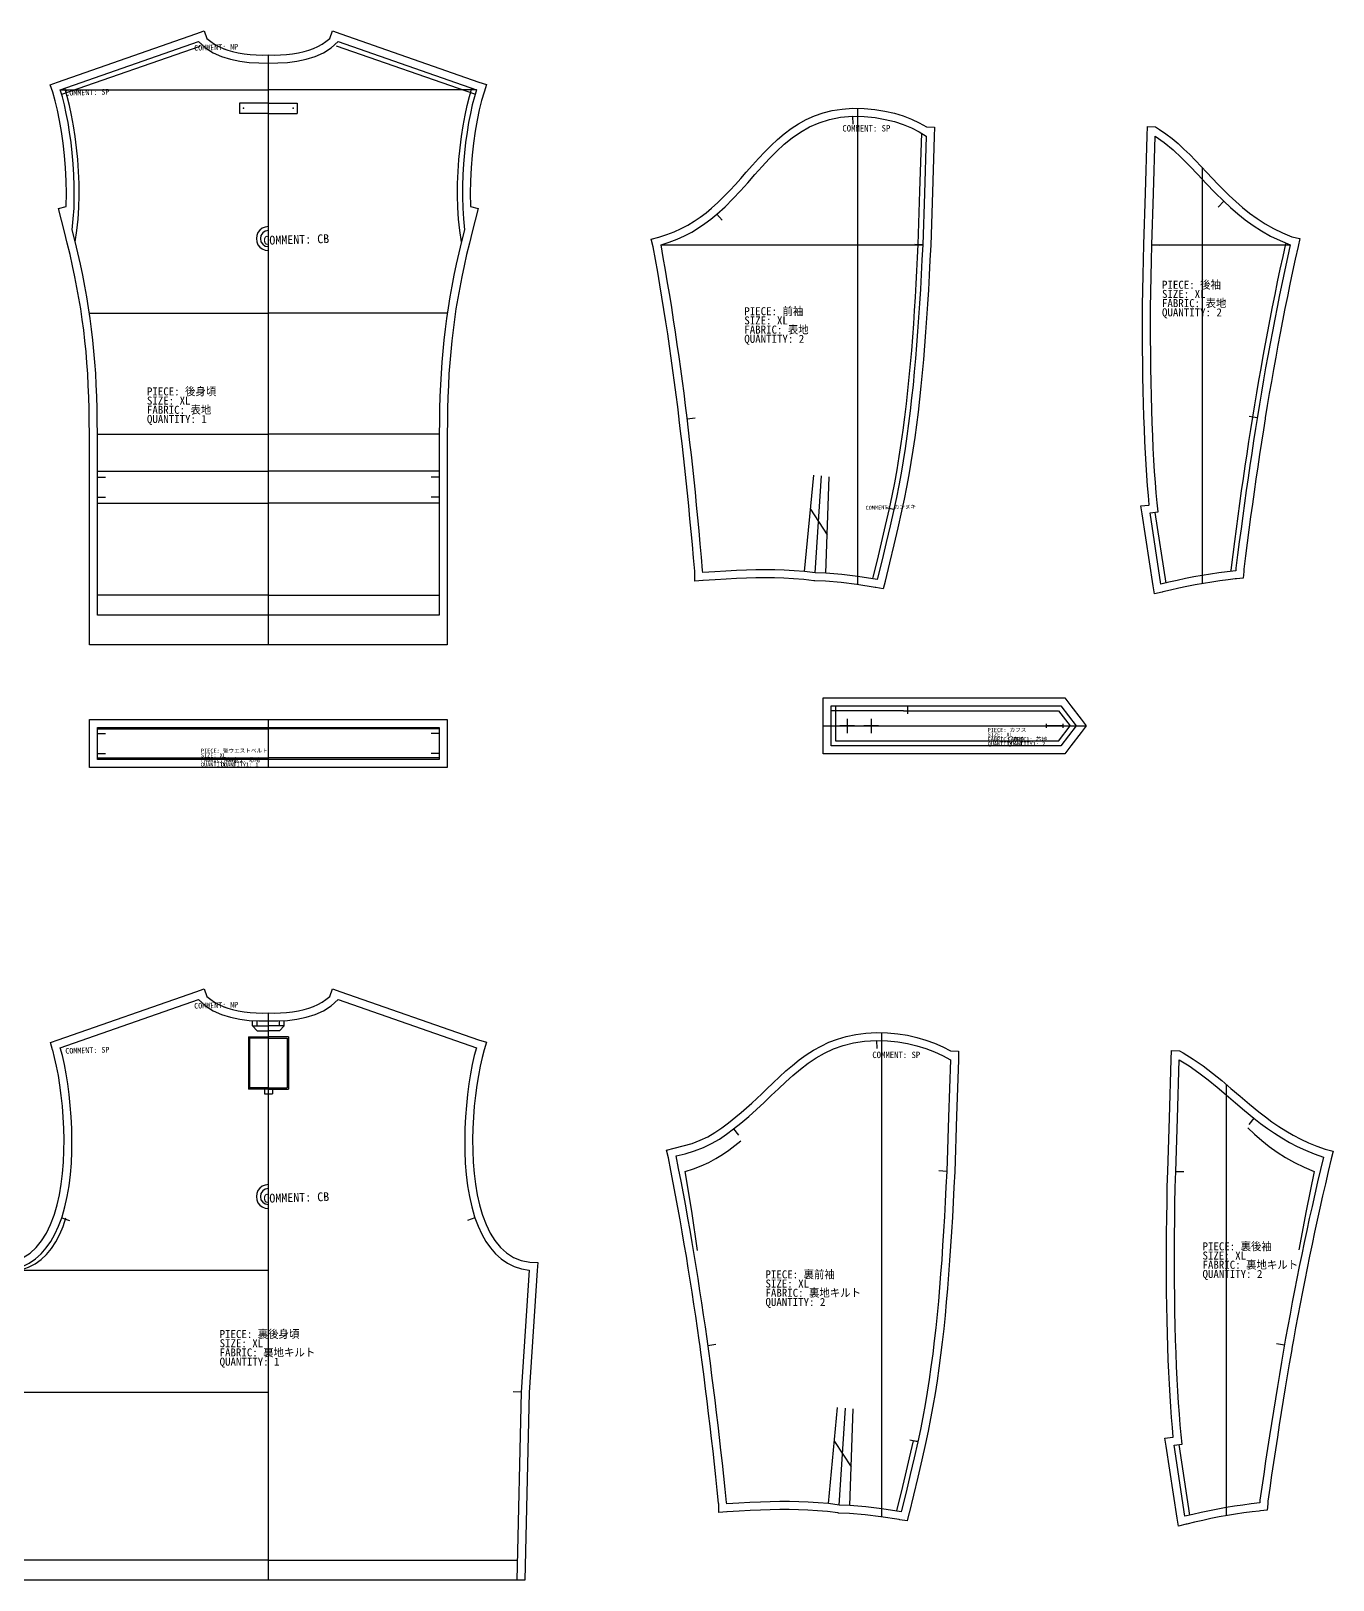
# Model space of a CAD drawing. Header units: metres. Extents: x 0 to 3078, y 20 to 2413.
# Drawn here: x 1451 to 3078, y 65 to 2000 of the extents above; entities that cross this region are included whole.
import ezdxf

# ---------------------------------------------------------------- set-up
doc = ezdxf.new("R2010")
doc.units = ezdxf.units.M

# ---------------------------------------------------------------- blocks, each defined once
blk = doc.blocks.new('P0004_06')
at = {"layer": '1'}
for p, q in [((14.7139, 688.0005), (187.5098, 748.2339)), ((272.7388, 0), (272.7388, 737.0015)), ((530.7642, 688.0005), (357.9683, 748.2339)), ((12.7388, 693.666), (272.7388, 693.666)), ((532.7388, 693.666), (272.7388, 693.666)), ((236.7393, 677), (236.7393, 664)), ((272.7393, 677), (236.7393, 677)), ((272.7393, 664), (236.7393, 664)), ((272.7393, 677), (308.7393, 677)), ((272.7393, 664), (308.7393, 664)), ((308.7393, 677), (308.7393, 664)), ((49.1855, 414.5669), (272.7388, 414.5669)), ((496.292, 414.5669), (272.7388, 414.5669)), ((59.1265, 263.4673), (272.7388, 263.4673)), ((486.3516, 263.4673), (272.7388, 263.4673)), ((59.1265, 216.9609), (272.7388, 216.9609)), ((486.3516, 216.9609), (272.7388, 216.9609)), ((59.1265, 209.4609), (69.1265, 209.4609)), ((486.3516, 209.4609), (476.3516, 209.4609)), ((59.1265, 184.4609), (69.1265, 184.4609)), ((59.1265, 176.9609), (272.7388, 176.9609)), ((486.3516, 176.9609), (272.7388, 176.9609)), ((486.3516, 184.4609), (476.3516, 184.4609)), ((272.7383, 62), (59.1265, 62.0029)), ((272.7393, 62), (486.3516, 62.0029))]:
    blk.add_line(p, q, dxfattribs=at)
for points in [[(272.7388, 0), (59.1265, 0.0029), (49.1265, 0.0029), (49.1265, 37.0029), (49.1265, 184.4609), (49.1265, 209.4609), (49.1265, 263.4673), (49.0459, 279.3408), (48.8013, 294.7295), (48.3862, 309.6841), (47.7954, 324.2549), (47.0234, 338.4927), (46.0649, 352.4473), (44.9136, 366.1699), (43.564, 379.7109), (42.0107, 393.1201), (40.248, 406.4487), (38.2705, 419.7471), (36.0723, 433.0654), (33.6484, 446.4541), (30.9922, 459.9639), (28.0986, 473.6455), (24.9624, 487.5483), (21.5776, 501.7241), (17.9385, 516.2227), (14.2085, 530.7515), (10.4785, 545.2803), (19.9971, 547.7241), (20.022, 548.3213), (20.3574, 563.77), (20.1143, 579.8657), (19.3242, 595.8438), (18.0449, 611.5376), (16.3335, 626.7803), (14.2466, 641.4038), (11.8418, 655.2422), (9.1763, 668.1279), (6.3071, 679.894), (3.2915, 690.3735), (0, 699.8154), (9.4473, 703.1084), (182.2432, 763.3423), (192.7588, 767.0078), (196.0503, 757.5649), (200.708, 753.7202), (205.6699, 750.3726), (210.9023, 747.4888), (216.3711, 745.0342), (222.0435, 742.9746), (227.8857, 741.2764), (235.1377, 739.6548), (242.5361, 738.4619), (250.0376, 737.6494), (257.6001, 737.1675), (265.1816, 736.9678), (272.7388, 737.0015), (280.2959, 736.9678), (287.8774, 737.1675), (295.4399, 737.6494), (302.9414, 738.4619), (310.3398, 739.6548), (317.5918, 741.2764), (323.4341, 742.9746), (329.1064, 745.0342), (334.5757, 747.4888), (339.8076, 750.3726), (344.7695, 753.7202), (349.4272, 757.5649), (352.7188, 767.0078), (363.2344, 763.3423), (535.749, 703.207), (545.2856, 700.1982), (542.2754, 690.6572), (539.248, 680.1855), (536.3662, 668.415), (533.688, 655.5146), (531.2705, 641.6528), (529.1724, 626.9976), (527.4502, 611.7178), (526.1621, 595.9824), (525.3662, 579.959), (525.1196, 563.8169), (525.4556, 548.3198), (525.4805, 547.7241), (534.999, 545.2808), (531.269, 530.752), (527.5391, 516.2227), (523.8999, 501.7241), (520.5151, 487.5483), (517.3789, 473.6455), (514.4858, 459.9639), (511.8296, 446.4541), (509.4053, 433.0654), (507.2075, 419.7471), (505.23, 406.4487), (503.4673, 393.1201), (501.9141, 379.7109), (500.5645, 366.1699), (499.4131, 352.4473), (498.4546, 338.4927), (497.6826, 324.2549), (497.0918, 309.6841), (496.6768, 294.7295), (496.4321, 279.3408), (496.3516, 263.4673), (496.3516, 209.4609), (496.3516, 184.4609), (496.3516, 37.0029), (496.3516, 0.0029), (486.3516, 0.0029), (272.7388, 0)], [(272.7388, 37), (59.1265, 37.0029), (59.1265, 184.4609), (59.1265, 209.4609), (59.1265, 263.4673), (59.0454, 279.4971), (58.7979, 295.0371), (58.3784, 310.1387), (57.7817, 324.853), (57.0015, 339.231), (56.0327, 353.3228), (54.8696, 367.1807), (53.5059, 380.8545), (51.937, 394.396), (50.1563, 407.856), (48.1587, 421.2847), (45.9385, 434.7339), (43.4902, 448.2544), (40.8076, 461.8975), (37.8853, 475.7134), (34.7178, 489.7529), (31.2993, 504.0684), (27.6245, 518.7095), (29.0288, 532.1128), (29.9131, 545.7871), (30.312, 559.6289), (30.2607, 573.5361), (29.7949, 587.4067), (28.9497, 601.1377), (27.7598, 614.6265), (26.2603, 627.771), (24.4868, 640.4688), (22.4746, 652.6167), (20.2583, 664.1133), (17.8735, 674.855), (15.3555, 684.7402), (12.7388, 693.666), (185.5347, 753.8994), (194.2041, 746.1006), (203.8477, 739.8906), (214.2964, 735.1089), (225.3828, 731.5947), (236.9385, 729.1875), (248.7949, 727.7266), (260.7847, 727.0508), (272.7388, 727), (284.6929, 727.0508), (296.6826, 727.7266), (308.5391, 729.1875), (320.0947, 731.5947), (331.1812, 735.1089), (341.6299, 739.8906), (351.2734, 746.1006), (359.9429, 753.8994), (532.7388, 693.666), (530.1221, 684.7402), (527.604, 674.855), (525.2192, 664.1133), (523.0029, 652.6167), (520.9907, 640.4688), (519.2173, 627.771), (517.7183, 614.6265), (516.5283, 601.1377), (515.6826, 587.4067), (515.2168, 573.5361), (515.1655, 559.6289), (515.5645, 545.7871), (516.4487, 532.1128), (517.853, 518.7095), (514.1782, 504.0684), (510.7598, 489.7529), (507.5923, 475.7134), (504.6704, 461.8975), (501.9878, 448.2544), (499.5391, 434.7339), (497.3188, 421.2847), (495.3213, 407.856), (493.541, 394.396), (491.9717, 380.8545), (490.6084, 367.1807), (489.4453, 353.3228), (488.4766, 339.231), (487.6963, 324.853), (487.0996, 310.1387), (486.6802, 295.0371), (486.4326, 279.4971), (486.3516, 263.4673), (486.3516, 209.4609), (486.3516, 184.4609), (486.3516, 37.0029), (272.7388, 37)], [(272.7388, 522.5718), (268.751, 522.0361), (265.168, 520.5239), (262.1323, 518.1782), (259.7866, 515.1426), (258.2744, 511.5596), (257.7388, 507.5718), (258.2744, 503.584), (259.7866, 500.001), (262.1323, 496.9653), (265.168, 494.6196), (268.751, 493.1074), (272.7388, 492.5718)], [(272.7388, 517.5718), (268.8462, 516.7861), (265.6675, 514.6431), (263.5244, 511.4644), (262.7388, 507.5718), (263.5244, 503.6797), (265.6675, 500.501), (268.8462, 498.3579), (272.7388, 497.5718)]]:
    blk.add_lwpolyline(points, dxfattribs=at)
at = {"layer": '1', "linetype": '2'}
for points in [[(31.3872, 503.6973), (33.5015, 517.6069), (35.0015, 531.9731), (35.9238, 546.6733), (36.3052, 561.5859), (36.1831, 576.5874), (35.5933, 591.5566), (34.5728, 606.3711), (33.1587, 620.9087), (31.3877, 635.0469), (29.2964, 648.6636), (26.9209, 661.6367), (24.2988, 673.8438), (21.4668, 685.1626), (18.4609, 695.4712)], [(514.0908, 503.6973), (511.9766, 517.6069), (510.4766, 531.9731), (509.5542, 546.6733), (509.1729, 561.5859), (509.2949, 576.5874), (509.8848, 591.5566), (510.9048, 606.3711), (512.3193, 620.9087), (514.0903, 635.0469), (516.1816, 648.6636), (518.5571, 661.6367), (521.1792, 673.8438), (524.0112, 685.1626), (527.0171, 695.4712)]]:
    blk.add_lwpolyline(points, dxfattribs=at)
at = {"layer": '1'}
for p in [(241.7393, 670.5), (303.7393, 670.5)]:
    blk.add_point(p, dxfattribs=at)
for s, height, p in [('COMMENT: NP', 7, (180.1772, 742.4067)), ('COMMENT: SP', 7, (19.165, 686.167)), ('COMMENT: CB', 11, (266.647, 499.853))]:
    blk.add_text(s, height=height, rotation=1.6026, dxfattribs=at).set_placement(p)
for s, p in [('SIZE: XL', (121.0498, 300.2119)), ('PIECE: 後身頃', (121.0498, 311.7119)), ('FABRIC: 表地', (121.0498, 288.7119)), ('QUANTITY: 1', (121.0498, 277.2119))]:
    blk.add_text(s, height=10, dxfattribs=at).set_placement(p)
blk = doc.blocks.new('P0006_06')
at = {"layer": '1'}
for p, q in [((262.4756, 600.342), (262.6597, 590.3435)), ((269.1279, 5.1353), (269.1279, 610.2708)), ((83.7368, 489.8098), (89.9565, 481.9795)), ((350.1436, 436.842), (340.1548, 437.3169)), ((51.8032, 219.3928), (61.71, 220.7554)), ((202.2441, 21.7434), (213.875, 141.9563)), ((215.6748, 19.8965), (223.6133, 141.1631)), ((229.187, 19.3687), (233.333, 140.072)), ((209.7637, 99.4631), (230.8447, 67.6265)), ((313.9517, 99.0413), (304.1841, 101.1848)), ((313.6226, 99.1179), (308.0908, 100.3264))]:
    blk.add_line(p, q, dxfattribs=at)
for points in [[(262.3599, 610.3416), (275.9878, 609.9812), (288.937, 608.801), (301.2554, 606.8528), (312.9907, 604.1877), (324.1904, 600.8577), (334.9033, 596.9138), (345.1763, 592.4075), (355.0571, 587.3904), (365.0513, 587.0544), (364.6738, 575.8171), (362.4175, 506.0952), (360.1323, 436.3672), (359.1987, 417.1824), (358.2285, 398.2432), (357.2148, 379.6086), (356.1475, 361.2661), (355.0166, 343.2024), (353.813, 325.4048), (352.5259, 307.8599), (351.146, 290.5552), (349.6631, 273.4773), (348.0669, 256.6135), (346.3486, 239.9507), (344.4971, 223.4761), (342.5029, 207.1765), (340.3564, 191.0393), (338.0474, 175.051), (335.5659, 159.1992), (332.9023, 143.4705), (330.0464, 127.8523), (326.9883, 112.3313), (323.7188, 96.8977), (319.0713, 76.2119), (314.0762, 54.7563), (308.7217, 32.4077), (303.1646, 9.7256), (302.9966, 9.0454), (300.7593, 0), (291.5786, 1.594), (290.8823, 1.7146), (267.7173, 5.3345), (248.2158, 7.7747), (228.6362, 9.3838), (215.4399, 9.8992), (214.7954, 9.9143), (214.1587, 10.012), (201.3647, 11.7822), (188.7153, 12.7839), (176.6128, 13.5076), (164.8589, 13.9709), (153.2578, 14.1919), (141.6118, 14.1882), (129.7236, 13.9778), (117.397, 13.5786), (104.4346, 13.0085), (90.6387, 12.2852), (75.8135, 11.4265), (75.5122, 11.4084), (65.5249, 10.8118), (65.2305, 20.8125), (65.2217, 21.1143), (65.167, 22.262), (63.4443, 38.7134), (61.7075, 54.991), (59.9531, 71.106), (58.1792, 87.0696), (56.3818, 102.8926), (54.5591, 118.5862), (52.7085, 134.1619), (50.8262, 149.6301), (48.9106, 165.0027), (46.958, 180.2903), (44.9663, 195.5044), (42.9321, 210.6558), (41.9165, 218.033), (40.8535, 225.7554), (38.7271, 240.8149), (36.5508, 255.845), (34.3208, 270.8572), (32.0352, 285.8621), (29.6904, 300.8711), (27.2847, 315.8955), (24.8149, 330.946), (22.2778, 346.0342), (19.6714, 361.1707), (16.9927, 376.3669), (14.2383, 391.634), (11.4063, 406.9829), (8.4932, 422.4248), (5.4971, 437.9707), (2.4146, 453.6321), (0, 463.3364), (9.7148, 465.7534), (20.9404, 468.5461), (31.9229, 471.7407), (42.0835, 475.6187), (51.5708, 480.1621), (60.5322, 485.353), (69.1172, 491.1733), (77.5171, 497.6401), (86.6504, 504.8958), (93.4883, 510.4968), (100.1099, 516.2214), (106.5498, 522.0361), (112.8423, 527.907), (119.0229, 533.8005), (125.126, 539.6833), (133.1299, 547.3767), (141.1392, 554.9189), (149.2207, 562.2463), (157.4429, 569.2947), (165.874, 576), (174.582, 582.2981), (183.6343, 588.1252), (193.0991, 593.4172), (203.0449, 598.1096), (213.5386, 602.1389), (224.6494, 605.4407), (236.4443, 607.9514), (248.9917, 609.6062), (262.3599, 610.3416)], [(262.4756, 600.342), (276.1289, 599.9548), (289.0684, 598.6985), (301.3462, 596.6311), (313.0161, 593.8103), (324.1313, 590.2942), (334.7451, 586.1404), (344.9102, 581.4075), (354.6797, 576.1528), (352.3486, 504.7129), (350.1436, 436.842), (349.2119, 417.6902), (348.2476, 398.8535), (347.2407, 380.3191), (346.1807, 362.0742), (345.0581, 344.1057), (343.8633, 326.4011), (342.5854, 308.9475), (341.2153, 291.7319), (339.7432, 274.7415), (338.1582, 257.9636), (336.4517, 241.3853), (334.6123, 224.9937), (332.6313, 208.7756), (330.498, 192.719), (328.2031, 176.8105), (325.7363, 161.0374), (323.0874, 145.3865), (320.2471, 129.8457), (317.2051, 114.4014), (313.9517, 99.0413), (309.4106, 78.8298), (304.5371, 57.8875), (299.3159, 36.073), (293.7334, 13.2456), (293.2891, 11.4465), (269.1279, 15.2346), (249.2183, 17.7244), (229.187, 19.3687), (215.6748, 19.8965), (202.2441, 21.7434), (189.4463, 22.7576), (177.2012, 23.4917), (165.3096, 23.9631), (153.5718, 24.1902), (141.7886, 24.1902), (129.7612, 23.9812), (117.2896, 23.5808), (104.1748, 23.0066), (90.2168, 22.2769), (75.2173, 21.4087), (75.1138, 23.2939), (73.3794, 39.7971), (71.6309, 56.1257), (69.8662, 72.2913), (68.0825, 88.3047), (66.2764, 104.1772), (64.4453, 119.9202), (62.5864, 135.5444), (60.6968, 151.0613), (58.7739, 166.4819), (56.8145, 181.8176), (54.8164, 197.0793), (52.7759, 212.2783), (50.6909, 227.4258), (48.5586, 242.533), (46.376, 257.6108), (44.1396, 272.6707), (41.8477, 287.7239), (39.4966, 302.7813), (37.084, 317.854), (34.6069, 332.9536), (32.0625, 348.0908), (29.4478, 363.2771), (26.7603, 378.5237), (23.9971, 393.8413), (21.1553, 409.2417), (18.2319, 424.7356), (15.2241, 440.3345), (12.1294, 456.0493), (23.355, 458.842), (35.1528, 462.3047), (46.1611, 466.5591), (56.4521, 471.521), (66.0972, 477.106), (75.1685, 483.2305), (83.7368, 489.8098), (92.8711, 497.0659), (102.9385, 505.4136), (112.5737, 513.9929), (121.8853, 522.7007), (130.98, 531.4324), (139.9663, 540.085), (148.9521, 548.5542), (158.0449, 556.7363), (167.3521, 564.5278), (176.9819, 571.825), (187.042, 578.5237), (197.6406, 584.5203), (208.8848, 589.7112), (220.8823, 593.9929), (233.7417, 597.261), (247.5703, 599.4119), (262.4756, 600.342)]]:
    blk.add_lwpolyline(points, dxfattribs=at)
at = {"layer": '1', "linetype": '3'}
for points in [[(23.355, 436.842), (33.6997, 440.0872), (43.498, 443.8513), (52.7876, 448.0938), (61.604, 452.7742), (69.9839, 457.8521), (77.9639, 463.2869), (85.5811, 469.0383), (92.8711, 475.0659)], [(38.8818, 338.0574), (31.5073, 386.9807), (23.355, 436.842)]]:
    blk.add_lwpolyline(points, dxfattribs=at)
at = {"layer": '1', "linetype": '2'}
blk.add_lwpolyline([(308.0908, 100.3264), (303.2827, 78.9504), (298.2642, 57.4333), (293.1133, 35.9519), (287.9082, 14.6829), (287.4644, 12.8862)], dxfattribs=at)
at = {"layer": '1'}
for s, height, p in [('COMMENT: SP', 8, (257.1885, 578.3359)), ('PIECE: 裏前袖', 10, (123.6963, 303.1362)), ('SIZE: XL', 10, (123.6963, 291.6362)), ('FABRIC: 裏地キルト', 10, (123.6963, 280.1362)), ('QUANTITY: 2', 10, (123.6963, 268.6362))]:
    blk.add_text(s, height=height, dxfattribs=at).set_placement(p)
blk = doc.blocks.new('P0007_06')
at = {"layer": '1'}
for p, q in [((258.3398, 5.1367), (258.3398, 600.2803)), ((251.7749, 590.3442), (251.814, 580.3442)), ((82.0835, 468.0669), (88.6118, 460.4917)), ((12.356, 429.8433), (339.356, 429.8433)), ((339.356, 429.8433), (329.3682, 430.3408)), ((45.1001, 212.3315), (55.0273, 213.5342)), ((191.4565, 21.7446), (203.0874, 141.9575)), ((204.8872, 19.8975), (212.8252, 141.1641)), ((218.3994, 19.3696), (222.5454, 140.0732)), ((198.9761, 99.4644), (220.0571, 67.6274)), ((303.1636, 99.0425), (293.4009, 101.208)), ((302.835, 99.1191), (297.3032, 100.3276))]:
    blk.add_line(p, q, dxfattribs=at)
for points in [[(251.6113, 600.3438), (266.0981, 599.9731), (279.5986, 598.7783), (292.1899, 596.8091), (303.9473, 594.1162), (314.9473, 590.749), (325.2646, 586.7588), (334.9766, 582.1948), (344.1587, 577.1079), (354.1538, 576.771), (353.7656, 565.2485), (351.4839, 495.4033), (349.3433, 429.3457), (348.3877, 410.5654), (347.395, 392.0127), (346.3608, 373.7593), (345.2749, 355.7915), (344.1279, 338.0977), (342.9092, 320.6646), (341.6099, 303.4795), (340.2202, 286.5298), (338.73, 269.8032), (337.1294, 253.2861), (335.4092, 236.9673), (333.5596, 220.8325), (331.5703, 204.8701), (329.4326, 189.0669), (327.1353, 173.4106), (324.6699, 157.8882), (322.0264, 142.4873), (319.1948, 127.1948), (316.165, 111.998), (312.9263, 96.877), (308.2798, 76.2119), (303.2798, 54.7646), (297.9248, 32.4194), (292.377, 9.729), (292.2109, 9.0542), (289.979, 0), (280.791, 1.5952), (280.1016, 1.7144), (256.9292, 5.3359), (237.4282, 7.7759), (217.8491, 9.3848), (204.6523, 9.9004), (204.0083, 9.9155), (203.3711, 10.0132), (190.6655, 11.7759), (178.0103, 12.665), (165.9033, 13.2808), (154.1479, 13.6396), (142.5469, 13.7578), (130.9033, 13.6509), (119.0195, 13.335), (106.6992, 12.8267), (93.7441, 12.1411), (79.958, 11.2959), (65.1436, 10.3057), (64.7612, 10.2793), (54.7773, 9.5942), (54.4746, 19.5972), (54.4629, 19.98), (54.4121, 22.1768), (52.9531, 38.7905), (51.4761, 55.2173), (49.978, 71.4697), (48.4565, 87.561), (46.9077, 103.5044), (45.3286, 119.3125), (43.7168, 134.9985), (42.0684, 150.5757), (40.3804, 166.0566), (38.6504, 181.4546), (36.8745, 196.7822), (35.1606, 211.1274), (35.0503, 212.0532), (33.1743, 227.2798), (31.2437, 242.4756), (29.2549, 257.6538), (27.2056, 272.8267), (25.0918, 288.0078), (22.9111, 303.2104), (20.6602, 318.4468), (18.3364, 333.7305), (15.936, 349.0742), (13.4561, 364.4912), (10.8936, 379.9941), (8.2456, 395.5967), (5.5088, 411.3115), (2.6807, 427.1514), (0, 436.7852), (9.6753, 439.4775), (19.4795, 442.5415), (28.7656, 446.1006), (37.5684, 450.1152), (45.9233, 454.5464), (53.8647, 459.3545), (61.4277, 464.5), (68.6479, 469.9438), (75.5552, 475.6421), (83.4126, 482.7129), (90.9414, 490.0273), (98.2031, 497.5278), (105.252, 505.1533), (112.144, 512.8418), (118.9351, 520.5322), (126.5615, 529.1445), (134.209, 537.5957), (141.9434, 545.814), (149.8301, 553.7275), (157.936, 561.2651), (166.3262, 568.355), (175.0669, 574.9248), (184.2246, 580.9038), (193.8647, 586.2192), (204.0532, 590.8003), (214.856, 594.5752), (226.3394, 597.4717), (238.5693, 599.4185), (251.6113, 600.3438)], [(251.7749, 590.3442), (266.3467, 589.9438), (279.8682, 588.6626), (292.4263, 586.5552), (304.1064, 583.6782), (314.9951, 580.0869), (325.1782, 575.8374), (334.7417, 570.9849), (343.7715, 565.585), (341.438, 494.0928), (339.356, 429.8433), (338.4014, 411.0859), (337.4155, 392.6372), (336.3882, 374.4844), (335.3101, 356.6157), (334.1709, 339.0181), (332.9614, 321.6787), (331.6719, 304.5854), (330.292, 287.7256), (328.8125, 271.0864), (327.2231, 254.6558), (325.5151, 238.4209), (323.6777, 222.3691), (321.7017, 206.4878), (319.5767, 190.7646), (317.2939, 175.187), (314.8428, 159.7427), (312.2139, 144.4185), (309.3979, 129.2021), (306.3843, 114.0811), (303.1636, 99.0425), (298.623, 78.8311), (293.7495, 57.8887), (288.5283, 36.0737), (282.9458, 13.2466), (282.5015, 11.4478), (258.3398, 15.2358), (238.4302, 17.7256), (218.3994, 19.3696), (204.8872, 19.8975), (191.4565, 21.7446), (178.6523, 22.645), (166.4033, 23.27), (154.5098, 23.6362), (142.772, 23.7588), (130.9917, 23.6543), (118.9683, 23.3384), (106.5029, 22.8271), (93.3955, 22.1367), (79.4473, 21.2832), (64.4585, 20.2822), (64.3745, 23.042), (62.9116, 39.73), (61.4302, 56.23), (59.9272, 72.5542), (58.3999, 88.7163), (56.8452, 104.7295), (55.2593, 120.6064), (53.6396, 136.3608), (51.9834, 152.0059), (50.2871, 167.5542), (48.5479, 183.019), (46.7627, 198.4136), (44.9282, 213.7515), (43.041, 229.0449), (41.0991, 244.3081), (39.0986, 259.5532), (37.0366, 274.7939), (34.9097, 290.0435), (32.7153, 305.3145), (30.4502, 320.6206), (28.1118, 335.9746), (25.6958, 351.3896), (23.2002, 366.8794), (20.6216, 382.4561), (17.9565, 398.1338), (15.2021, 413.9253), (12.356, 429.8433), (22.7285, 433.0825), (32.5552, 436.8428), (41.8716, 441.0835), (50.7144, 445.7632), (59.1206, 450.8423), (67.1265, 456.2798), (74.7686, 462.0347), (82.0835, 468.0669), (92.4004, 477.4556), (102.1948, 487.2324), (111.5874, 497.2646), (120.6982, 507.4189), (129.6479, 517.562), (138.5557, 527.561), (147.5415, 537.2827), (156.7266, 546.5942), (166.2305, 555.3623), (176.1733, 563.4536), (186.6753, 570.7358), (197.8564, 577.0752), (209.8364, 582.3389), (222.7363, 586.3936), (236.6758, 589.1064), (251.7749, 590.3442)]]:
    blk.add_lwpolyline(points, dxfattribs=at)
at = {"layer": '1', "linetype": '2'}
for points in [[(337.8896, 569.1943), (335.5205, 496.6968), (333.3594, 430.0435)], [(333.3633, 430.1416), (332.5391, 413.8247), (331.6792, 397.4243), (330.7729, 380.9517), (329.8081, 364.4175), (328.7744, 347.8325), (327.6606, 331.208), (326.4546, 314.5542), (325.1455, 297.8823), (323.7222, 281.2026), (322.1733, 264.5269), (320.4878, 247.8652), (318.6543, 231.229), (316.6616, 214.6284), (314.498, 198.0747), (312.1528, 181.5786), (309.6147, 165.1509), (306.8721, 148.8027), (303.9141, 132.5444), (300.729, 116.3872), (297.3062, 100.3418)], [(297.3032, 100.3276), (292.4951, 78.9517), (287.4766, 57.4346), (282.3257, 35.9531), (277.1206, 14.6841), (276.6763, 12.8872)]]:
    blk.add_lwpolyline(points, dxfattribs=at)
at = {"layer": '1'}
for s, height, p in [('COMMENT: SP', 8, (238.9531, 571.3369)), ('PIECE: 前袖', 10, (116.417, 341.8511)), ('SIZE: XL', 10, (116.417, 330.3511)), ('FABRIC: 表地', 10, (116.417, 318.8511)), ('QUANTITY: 2', 10, (116.417, 307.3511))]:
    blk.add_text(s, height=height, dxfattribs=at).set_placement(p)
blk.add_text('COMMENT: カンヌキ', height=5, rotation=1.4668, dxfattribs=at).set_placement((267.9678, 98.6602))
blk = doc.blocks.new('P0008_06')
at = {"layer": '1'}
for p, q in [((77.0459, 13.021), (77.0459, 551.4326)), ((111.2349, 509.6047), (105.0088, 501.7793)), ((13.4976, 443.1985), (23.4937, 442.9155)), ((149.2778, 225.9817), (139.4302, 227.7209)), ((17.4111, 101.8914), (30.8916, 13.6357))]:
    blk.add_line(p, q, dxfattribs=at)
for points in [[(16.7891, 0), (15.2739, 9.9187), (1.5107, 100.0254), (0, 109.9167), (9.938, 111.0825), (10.4595, 111.1438), (9.3574, 123.0649), (8.3247, 135.666), (7.3628, 148.9158), (6.4731, 162.7837), (5.6577, 177.2385), (4.9185, 192.2498), (4.2568, 207.7861), (3.6743, 223.8169), (3.1729, 240.311), (2.7544, 257.2378), (2.4204, 274.5664), (2.1724, 292.2656), (2.0127, 310.3047), (1.9424, 328.6528), (1.9639, 347.2788), (2.0781, 366.1523), (2.2876, 385.2417), (2.5938, 404.5166), (2.9976, 423.946), (3.5015, 443.4814), (5.5405, 509.4631), (7.8257, 582.8372), (8.189, 594.1453), (18.1836, 593.8245), (22.7793, 591.2), (35.4233, 583.4292), (47.5859, 574.9724), (59.3921, 565.9653), (70.9668, 556.5437), (82.436, 546.8435), (93.9243, 537.0007), (105.5576, 527.1509), (117.4609, 517.4302), (125.481, 511.1921), (133.7192, 505.1174), (142.2153, 499.25), (151.0098, 493.6343), (160.1426, 488.3147), (169.6538, 483.3357), (179.584, 478.7415), (189.9727, 474.5764), (200.3081, 470.7502), (210.0337, 468.4246), (207.6909, 458.6287), (204.0171, 443.1301), (200.4341, 427.7437), (196.939, 412.458), (193.5278, 397.2622), (190.1987, 382.1455), (186.9473, 367.0969), (183.771, 352.1052), (180.666, 337.1597), (177.6294, 322.249), (174.6577, 307.3623), (171.7485, 292.4888), (168.8975, 277.6172), (166.1021, 262.7366), (163.3584, 247.8362), (160.6641, 232.9048), (159.1318, 224.2415), (158.0156, 217.9316), (155.4097, 202.9053), (152.8428, 187.8152), (150.312, 172.6501), (147.8135, 157.3992), (145.3452, 142.0515), (142.9028, 126.5957), (140.4839, 111.0212), (138.0845, 95.3169), (135.7017, 79.4717), (133.3325, 63.4746), (130.9731, 47.3147), (128.6211, 30.981), (128.5093, 29.9224), (128.3799, 28.0046), (127.6763, 19.7793), (119.4663, 18.9121), (117.5493, 18.7068), (109.0874, 17.7319), (98.7266, 16.386), (88.3857, 14.8743), (78.0674, 13.1965), (67.7744, 11.3528), (57.5083, 9.3433), (47.272, 7.1677), (37.0674, 4.8262), (27.3506, 2.5137), (26.5498, 2.323), (16.7891, 0)], [(25.0352, 12.2419), (11.4487, 101.1917), (21.4219, 102.3621), (20.2168, 114.1262), (19.085, 126.6563), (18.0288, 139.9167), (17.0503, 153.873), (16.1514, 168.4897), (15.3335, 183.7322), (14.5991, 199.5649), (13.9497, 215.9534), (13.3872, 232.8623), (12.9141, 250.2568), (12.5317, 268.1018), (12.2422, 286.3621), (12.0474, 305.0029), (11.9492, 323.989), (11.9497, 343.2856), (12.0508, 362.8577), (12.2539, 382.6699), (12.5615, 402.6875), (12.9756, 422.8752), (13.4976, 443.1985), (15.5352, 509.1458), (17.8203, 582.5161), (30.2993, 574.8418), (42.2998, 566.4834), (53.9463, 557.5776), (65.3633, 548.2603), (76.6763, 538.6682), (88.0093, 528.9373), (99.4873, 519.2041), (111.2349, 509.6047), (119.5576, 503.135), (128.1084, 496.8384), (136.9287, 490.7598), (146.0591, 484.9436), (155.541, 479.4348), (165.4146, 474.2778), (175.7207, 469.5176), (186.501, 465.1985), (197.9653, 460.9543), (194.2837, 445.4229), (190.6929, 430.0034), (187.1899, 414.6853), (183.772, 399.4573), (180.4351, 384.3086), (177.1768, 369.2278), (173.9932, 354.2043), (170.8813, 339.2268), (167.8384, 324.2847), (164.8604, 309.3662), (161.9443, 294.4612), (159.0869, 279.5579), (156.2852, 264.6458), (153.5361, 249.7136), (150.8354, 234.7505), (148.1812, 219.7454), (145.5688, 204.6873), (142.9966, 189.5652), (140.46, 174.3679), (137.9561, 159.0845), (135.4824, 143.7041), (133.0347, 128.2156), (130.6104, 112.6079), (128.2056, 96.8701), (125.8179, 80.9912), (123.4434, 64.96), (121.0791, 48.7656), (118.7217, 32.3972), (118.4692, 29.4736), (118.416, 28.8567), (107.8779, 27.6584), (97.3579, 26.2917), (86.8584, 24.7568), (76.3818, 23.0532), (65.9307, 21.1814), (55.5073, 19.1409), (45.1138, 16.9319), (34.7524, 14.5544), (25.0352, 12.2419)]]:
    blk.add_lwpolyline(points, dxfattribs=at)
at = {"layer": '1', "linetype": '3'}
for points in [[(103.4473, 497.5449), (111.979, 489.5916), (120.9077, 481.8381), (130.2993, 474.3501), (140.2197, 467.1934), (150.7344, 460.4341), (161.9092, 454.1379), (173.8091, 448.3708), (186.501, 443.1985)], [(186.501, 443.1985), (176.5352, 393.667), (167.3818, 345.0452)]]:
    blk.add_lwpolyline(points, dxfattribs=at)
at = {"layer": '1'}
for s, p in [('PIECE: 裏後袖', (46.9897, 344.501)), ('SIZE: XL', (46.9897, 333.001)), ('FABRIC: 裏地キルト', (46.9897, 321.501)), ('QUANTITY: 2', (46.9897, 310.001))]:
    blk.add_text(s, height=10, dxfattribs=at).set_placement(p)
blk = doc.blocks.new('P0009_06')
at = {"layer": '1'}
for p, q in [((77.0459, 13.0195), (77.0459, 532.2407)), ((103.4473, 490.5435), (96.5171, 483.334)), ((13.4976, 436.1973), (23.4937, 435.9194)), ((13.4976, 436.1973), (186.501, 436.1973)), ((145.2607, 220.1299), (135.3882, 221.7202)), ((17.4111, 101.8901), (30.8916, 13.6343))]:
    blk.add_line(p, q, dxfattribs=at)
for points in [[(16.7886, 0), (15.2734, 9.9185), (1.5107, 100.0244), (0, 109.9155), (9.938, 111.0825), (10.4556, 111.1431), (9.3726, 122.8213), (8.3569, 135.1641), (7.4102, 148.1406), (6.5342, 161.7207), (5.7305, 175.875), (5.0005, 190.5723), (4.3462, 205.7832), (3.7695, 221.4766), (3.272, 237.6235), (2.855, 254.1929), (2.5205, 271.1548), (2.27, 288.479), (2.1055, 306.1353), (2.0288, 324.0938), (2.0415, 342.3242), (2.1445, 360.7959), (2.3408, 379.479), (2.6313, 398.3438), (3.0176, 417.3594), (3.5015, 436.4751), (5.4858, 500.7642), (7.7104, 572.2603), (8.0845, 583.9092), (18.0791, 583.5879), (23.1143, 580.3496), (31.144, 574.8433), (38.8965, 568.8872), (46.4214, 562.5317), (53.7705, 555.8271), (60.9937, 548.8242), (68.1416, 541.5737), (75.2646, 534.126), (82.4136, 526.5317), (96.0562, 512.1172), (110.3774, 497.7529), (118.4492, 490.2207), (126.8887, 482.8696), (135.7568, 475.7617), (145.1157, 468.96), (155.0264, 462.5264), (165.5513, 456.5229), (176.751, 451.0117), (188.688, 446.0557), (198.4507, 443.8901), (196.2637, 434.0317), (192.8071, 418.29), (189.4473, 402.6714), (186.1807, 387.1626), (183.0039, 371.75), (179.9136, 356.4219), (176.9058, 341.1646), (173.9766, 325.9648), (171.123, 310.8101), (168.3413, 295.6875), (165.6279, 280.584), (162.9795, 265.4863), (160.3916, 250.3818), (157.8613, 235.2573), (155.3848, 220.1001), (155.1357, 218.5391), (152.959, 204.897), (150.5796, 189.6353), (148.2437, 174.3018), (145.9473, 158.8838), (143.6865, 143.3677), (141.4585, 127.7417), (139.2588, 111.9917), (137.085, 96.105), (134.9321, 80.0688), (132.7979, 63.8701), (130.6777, 47.4966), (128.5688, 30.9341), (128.48, 29.916), (128.3906, 28.1504), (127.7998, 19.791), (119.4658, 18.9106), (117.6987, 18.7217), (109.0869, 17.7305), (98.7261, 16.3848), (88.3857, 14.8726), (78.0674, 13.1948), (67.7744, 11.3516), (57.5083, 9.3418), (47.272, 7.166), (37.0674, 4.8247), (27.3491, 2.5122), (26.5498, 2.3223), (16.7886, 0)], [(25.0347, 12.2407), (11.4487, 101.1904), (21.4219, 102.3608), (20.2358, 113.8828), (19.1211, 126.1553), (18.0806, 139.1431), (17.1152, 152.812), (16.228, 167.1284), (15.4194, 182.0576), (14.6924, 197.5649), (14.0488, 213.6167), (13.4897, 230.1782), (13.0181, 247.2153), (12.6348, 264.6938), (12.3428, 282.5796), (12.1431, 300.8374), (12.0376, 319.4341), (12.0288, 338.3345), (12.1187, 357.5049), (12.3081, 376.9102), (12.6001, 396.5171), (12.9961, 416.291), (13.4976, 436.1973), (15.481, 500.4468), (17.7051, 571.939), (29.1855, 563.8237), (40.1143, 554.7852), (50.6572, 544.9907), (60.9829, 534.6079), (71.2573, 523.8042), (81.6479, 512.7471), (92.3223, 501.6045), (103.4473, 490.5435), (111.979, 482.5903), (120.9077, 474.8364), (130.2993, 467.3486), (140.2197, 460.1919), (150.7344, 453.4326), (161.9087, 447.1367), (173.8091, 441.3696), (186.501, 436.1973), (183.0366, 420.4199), (179.6689, 404.7661), (176.395, 389.2217), (173.2109, 373.7749), (170.1133, 358.4116), (167.0986, 343.1196), (164.1626, 327.8857), (161.3022, 312.6968), (158.5142, 297.54), (155.7944, 282.4023), (153.1392, 267.2705), (150.5454, 252.1318), (148.0093, 236.9731), (145.5269, 221.7817), (143.0952, 206.5444), (140.71, 191.248), (138.3687, 175.8799), (136.0664, 160.4268), (133.8003, 144.876), (131.5669, 129.2139), (129.3628, 113.4282), (127.1836, 97.5059), (125.0259, 81.4336), (122.8867, 65.1982), (120.7617, 48.7876), (118.6479, 32.1875), (118.4561, 29.436), (118.4155, 28.8555), (107.8774, 27.6572), (97.3574, 26.2905), (86.8584, 24.7554), (76.3818, 23.0522), (65.9307, 21.1802), (55.5073, 19.1396), (45.1138, 16.9307), (34.7524, 14.5532), (25.0347, 12.2407)]]:
    blk.add_lwpolyline(points, dxfattribs=at)
at = {"layer": '1', "linetype": '2'}
blk.add_lwpolyline([(180.6431, 437.4966), (177.123, 421.4644), (173.7056, 405.5659), (170.3857, 389.7896), (167.1606, 374.1235), (164.0259, 358.5552), (160.979, 343.0723), (158.0151, 327.6641), (155.1313, 312.3174), (152.3237, 297.0205), (149.5889, 281.7612), (146.9229, 266.5278), (144.3218, 251.3081), (141.7822, 236.0903), (139.3003, 220.8623), (136.873, 205.6113), (134.4956, 190.3267), (132.1655, 174.9951), (129.8784, 159.6055), (127.6309, 144.145), (125.4194, 128.6025), (123.2397, 112.9648), (121.0884, 97.2212), (118.9619, 81.3589), (116.8569, 65.3657), (114.769, 49.23), (112.6953, 32.9395), (112.4302, 29.2729)], dxfattribs=at)
at = {"layer": '1'}
for s, p in [('PIECE: 後袖', (26.2988, 381.291)), ('SIZE: XL', (26.2988, 369.791)), ('FABRIC: 表地', (26.2988, 358.291)), ('QUANTITY: 2', (26.2988, 346.791))]:
    blk.add_text(s, height=10, dxfattribs=at).set_placement(p)
blk = doc.blocks.new('P0012_06')
at = {"layer": '1'}
for p, q in [((16, 16), (16, 60)), ((105.1592, 60), (105.1592, 50)), ((100.1914, 54), (10, 54)), ((29.9805, 44), (29.9805, 26)), ((59.9805, 44), (59.9805, 26)), ((100.1914, 54), (294.0059, 54)), ((294.0059, 54), (308.4609, 35)), ((0, 35), (328.5649, 35)), ((38.9805, 35), (20.9805, 35)), ((68.9805, 35), (50.9805, 35)), ((278.9805, 32.5), (278.9805, 37.5)), ((299.9805, 35), (278.9805, 35)), ((294.0059, 16), (308.4609, 35)), ((299.9805, 32.5), (299.9805, 37.5)), ((299.9805, 32.5), (299.9805, 37.5)), ((294.0059, 16), (16, 16))]:
    blk.add_line(p, q, dxfattribs=at)
for points in [[(301.9375, 0), (289.3726, 0), (10, 0), (0, 0), (0, 10), (0, 60), (0, 70), (10, 70), (105.1592, 70), (289.3726, 70), (301.9375, 70), (309.5454, 60), (322.2822, 43.2578), (328.5649, 35), (322.2822, 26.7422), (309.5454, 10), (301.9375, 0)], [(296.9805, 10), (10, 10), (10, 60), (105.1592, 60), (296.9805, 60), (316, 35), (296.9805, 10)]]:
    blk.add_lwpolyline(points, dxfattribs=at)
for s, p in [('SIZE: XL', (205.4932, 21.7397)), ('PIECE: カフス', (205.4932, 27.4897)), ('FABRIC: 表地', (205.4932, 15.9897)), ('FABRIC1: 芯地', (230.4932, 15.9897)), ('QUANTITY: 4', (205.4932, 10.2397)), ('QUANTITY1: 2', (230.4932, 10.2397))]:
    blk.add_text(s, height=5, dxfattribs=at).set_placement(p)
blk = doc.blocks.new('P0015_06')
at = {"layer": '1'}
for p, q in [((316.9126, 692.2002), (316.9126, 698.3462)), ((322.8394, 692.2002), (322.8394, 698.3032)), ((336.8926, 0), (336.8926, 708.436)), ((350.9458, 692.2002), (350.9458, 698.3032)), ((356.8726, 692.1997), (356.8726, 698.3462)), ((311.8926, 678.4482), (311.8926, 613.448)), ((311.8926, 678.4482), (336.8926, 678.4482)), ((316.9126, 692.2002), (336.8926, 692.2002)), ((316.9126, 692.2002), (322.8394, 686.2734)), ((322.8394, 686.2734), (336.8926, 686.2734)), ((356.8726, 692.2002), (336.8926, 692.2002)), ((350.9458, 686.2734), (336.8926, 686.2734)), ((361.8926, 678.4482), (336.8926, 678.4482)), ((356.8726, 692.2002), (350.9458, 686.2734)), ((361.8926, 678.4482), (361.8926, 613.448)), ((313.3926, 676.9482), (313.3926, 614.948)), ((336.8926, 676.9482), (313.3926, 676.9482)), ((336.8926, 676.9482), (360.3926, 676.9482)), ((360.3926, 676.9482), (360.3926, 614.948)), ((336.8926, 613.448), (311.8926, 613.448)), ((336.8926, 614.948), (313.3926, 614.948)), ((331.8926, 613.448), (331.8926, 607.448)), ((331.8926, 607.448), (341.8926, 607.448)), ((336.8926, 614.948), (360.3926, 614.948)), ((336.8926, 613.448), (361.8926, 613.448)), ((341.8926, 613.448), (341.8926, 607.448)), ((78.7915, 452.4451), (88.2437, 449.1809)), ((594.9941, 452.4451), (585.542, 449.1809)), ((10.8506, 387.2993), (336.8926, 387.2993)), ((18.9277, 336.0105), (17.9824, 386.0017)), ((20.8398, 234.9021), (30.8369, 235.134)), ((20.8398, 234.9021), (336.8926, 234.9021)), ((652.9453, 234.9021), (642.9482, 235.134)), ((337.0879, 25), (25.7573, 25.0042)), ((336.6978, 25), (648.0283, 25.0042))]:
    blk.add_line(p, q, dxfattribs=at)
for points in [[(336.8926, 0), (16.2871, 0.0042), (10.8477, 234.459), (0.8872, 386.4119), (0, 396.3723), (9.9634, 397.2598), (20.7271, 399.2319), (30.418, 403.0293), (39.0938, 408.4983), (46.8125, 415.4858), (53.6328, 423.8379), (59.6128, 433.4011), (64.811, 444.0222), (69.3374, 455.7097), (69.7739, 457.0479), (73.1963, 468.9058), (75.9893, 481.4414), (78.1851, 494.5371), (79.8164, 508.0757), (80.9165, 521.9397), (81.5181, 536.0112), (81.6533, 550.1731), (81.355, 564.3079), (80.6558, 578.2979), (79.5889, 592.0259), (78.1865, 605.3743), (76.4819, 618.2256), (74.5068, 630.4622), (72.2949, 641.9668), (69.8784, 652.6221), (67.436, 661.8057), (67.29, 662.3101), (64.6426, 671.4204), (74.0986, 674.7168), (246.397, 734.7769), (256.9126, 738.4424), (260.2041, 728.9995), (264.8618, 725.1548), (269.8237, 721.8076), (275.0557, 718.9238), (280.5249, 716.4692), (286.1973, 714.4097), (292.0396, 712.7109), (299.2915, 711.0894), (306.6899, 709.8965), (314.1914, 709.084), (321.7539, 708.6021), (329.3354, 708.4023), (336.8926, 708.436), (344.4497, 708.4023), (352.0313, 708.6021), (359.5938, 709.084), (367.0952, 709.8965), (374.4937, 711.0894), (381.7456, 712.7109), (387.5879, 714.4097), (393.2603, 716.4692), (398.7295, 718.9238), (403.9614, 721.8076), (408.9233, 725.1548), (413.5811, 728.9995), (416.8726, 738.4424), (427.3882, 734.7769), (599.687, 674.7168), (609.2896, 671.9263), (606.4951, 662.3101), (603.9072, 652.6221), (601.4917, 641.9668), (599.2808, 630.4624), (597.3076, 618.2258), (595.6045, 605.375), (594.2041, 592.0269), (593.1392, 578.2993), (592.4419, 564.3093), (592.145, 550.1746), (592.2813, 536.0127), (592.8828, 521.9407), (593.9824, 508.0764), (595.6128, 494.5369), (597.8062, 481.4399), (600.5957, 468.9031), (604.0132, 457.0432), (604.4463, 455.7092), (608.9063, 444.1821), (614.0884, 433.5557), (620.0503, 423.9829), (626.8501, 415.6169), (634.5459, 408.6106), (643.1958, 403.1172), (652.8579, 399.2896), (663.5898, 397.281), (673.5679, 396.627), (672.9136, 386.6453), (662.9375, 234.4592), (657.498, 0.0042), (336.8926, 0)], [(336.8926, 0), (26.29, 0.0039), (20.8398, 234.9021), (10.8506, 387.2993), (20.7178, 388.8901), (29.8398, 391.7849), (38.2393, 395.9045), (45.9404, 401.1709), (52.9663, 407.5051), (59.3408, 414.8286), (65.0869, 423.063), (70.2285, 432.1296), (74.7886, 441.95), (78.7915, 452.4451), (79.2803, 453.9441), (82.7979, 466.144), (85.6724, 479.0408), (87.937, 492.5134), (89.625, 506.4412), (90.7686, 520.7034), (91.4014, 535.1792), (91.5562, 549.7476), (91.2666, 564.2878), (90.5645, 578.6792), (89.4839, 592.8008), (88.0571, 606.532), (86.3179, 619.7517), (84.2988, 632.3391), (82.0327, 644.1738), (79.5532, 655.1343), (76.8926, 665.1006), (249.6885, 725.334), (258.3579, 717.5352), (268.0015, 711.3252), (278.4502, 706.5435), (289.5366, 703.0293), (301.0923, 700.6221), (312.9487, 699.1611), (324.9385, 698.4854), (336.8926, 698.4346), (348.8467, 698.4854), (360.8364, 699.1611), (372.6929, 700.6221), (384.2485, 703.0293), (395.335, 706.5435), (405.7837, 711.3252), (415.4272, 717.5352), (424.0967, 725.334), (596.8926, 665.1006), (594.2319, 655.1343), (591.7524, 644.1738), (589.4863, 632.3391), (587.4673, 619.7517), (585.728, 606.532), (584.3018, 592.8008), (583.2212, 578.6792), (582.519, 564.2878), (582.2295, 549.7476), (582.3843, 535.1792), (583.0171, 520.7034), (584.1606, 506.4412), (585.8486, 492.5134), (588.1133, 479.0408), (590.9878, 466.144), (594.5054, 453.9441), (594.9941, 452.4451), (598.9971, 441.95), (603.5571, 432.1296), (608.6987, 423.063), (614.4448, 414.8286), (620.8193, 407.5051), (627.8452, 401.1709), (635.5464, 395.9045), (643.9458, 391.7849), (653.0679, 388.8901), (662.9351, 387.2993), (652.9453, 234.9021), (647.4956, 0.0039), (336.8926, 0)], [(336.8926, 494.0066), (332.9048, 493.4707), (329.3218, 491.9587), (326.2861, 489.6133), (323.9404, 486.5774), (322.4282, 482.9941), (321.8926, 479.0066), (322.4282, 475.019), (323.9404, 471.4358), (326.2861, 468.3999), (329.3218, 466.0544), (332.9048, 464.5425), (336.8926, 464.0066)], [(336.8926, 489.0066), (333, 488.2207), (329.8213, 486.0779), (327.6782, 482.8994), (326.8926, 479.0066), (327.6782, 475.1143), (329.8213, 471.9355), (333, 469.7925), (336.8926, 469.0066)]]:
    blk.add_lwpolyline(points, dxfattribs=at)
at = {"layer": '1', "linetype": '3'}
blk.add_lwpolyline([(17.9824, 386.0017), (27.9429, 387.7002), (37.085, 390.7151), (45.4355, 394.9653), (53.0225, 400.3701), (59.874, 406.8481), (66.0176, 414.3186), (71.4814, 422.7004), (76.2925, 431.9126), (80.479, 441.8738), (84.0684, 452.5034)], dxfattribs=at)
at = {"layer": '1'}
for s, height, p in [('COMMENT: NP', 7, (244.3311, 713.8413)), ('COMMENT: SP', 7, (83.3188, 657.6016)), ('COMMENT: CB', 11, (330.8008, 471.2878))]:
    blk.add_text(s, height=height, rotation=1.6026, dxfattribs=at).set_placement(p)
for s, p in [('PIECE: 裏後身頃', (276.021, 302.3318)), ('SIZE: XL', (276.021, 290.8318)), ('FABRIC: 裏地キルト', (276.021, 279.3318)), ('QUANTITY: 1', (276.021, 267.8318))]:
    blk.add_text(s, height=10, dxfattribs=at).set_placement(p)
blk = doc.blocks.new('P0022_06')
at = {"layer": '1'}
for p, q in [((223.6123, 0), (223.6123, 60)), ((10, 48), (223.6123, 48)), ((10, 42.5), (20, 42.5)), ((437.2251, 48), (223.6123, 48)), ((437.2251, 42.5), (427.2251, 42.5)), ((10, 17.5), (20, 17.5)), ((10, 12), (223.6123, 12)), ((437.2251, 12), (223.6123, 12)), ((437.2251, 17.5), (427.2251, 17.5))]:
    blk.add_line(p, q, dxfattribs=at)
for points in [[(0, 0), (0, 10), (0, 17.5), (0, 42.5), (0, 50), (0, 60), (10, 60), (223.6123, 60), (437.2251, 60), (447.2251, 60), (447.2251, 50), (447.2251, 42.5), (447.2251, 17.5), (447.2251, 10), (447.2251, 0), (437.2251, 0), (223.6123, 0), (10, 0), (0, 0)], [(10, 10), (10, 50), (223.6123, 50), (437.2251, 50), (437.2251, 10), (223.6123, 10), (10, 10)]]:
    blk.add_lwpolyline(points, dxfattribs=at)
for s, p in [('PIECE: 後ウエストベルト', (139.3975, 18.3931)), ('QUANTITY: 1', (139.3975, 1.1431)), ('SIZE: XL', (139.3975, 12.6431)), ('FABRIC: 表地', (139.3975, 6.8931)), ('QUANTITY1: 1', (164.3975, 1.1431)), ('FABRIC1: 芯地', (164.3975, 6.8931))]:
    blk.add_text(s, height=5, dxfattribs=at).set_placement(p)

msp = doc.modelspace()

# ---------------------------------------------------------------- block references
at = {"layer": '1'}
for name, p in [('P0004_06', (1474.6699, 1233.324)), ('P0007_06', (2225.7031, 1303.3708)), ('P0009_06', (2837.7129, 1297.0168)), ('P0012_06', (2440.6768, 1097.0837)), ('P0022_06', (1523.7964, 1080.2849)), ('P0015_06', (1410.5161, 64.9973)), ('P0006_06', (2244.8711, 138.7383)), ('P0008_06', (2867.6685, 132.3818))]:
    msp.add_blockref(name, p, dxfattribs=at)

doc.saveas('drawing.dxf')
